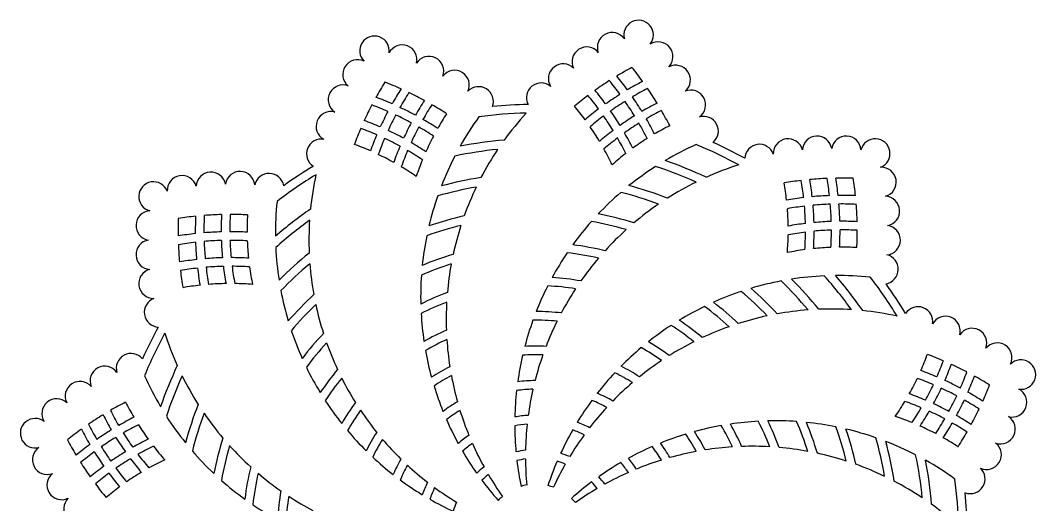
# Model space of a CAD drawing. Extents: x -754 to 284, y -481 to -239.
# Drawn here: x -754 to -518.6, y -354.3 to -242.1 of the extents above; entities that cross this region are included whole.
import ezdxf

# ---------------------------------------------------------------- set-up
doc = ezdxf.new("R2010")
doc.units = 0
doc.layers.get('0').update_dxf_attribs({"linetype": 'CONTINUOUS'})

msp = doc.modelspace()

# ---------------------------------------------------------------- linework, layer by layer
for centre, radius, start, end in [((-610.67, -245.49), 3.42, 321.4897, 195.3163), ((-671.89, -249.13), 3.42, 351.4897, 225.3163), ((-616.81, -248.3), 3.42, 33.7502, 200.7708), ((-606.12, -250.49), 3.42, 316.0352, 123.0557), ((-665.46, -251.19), 3.42, 346.0352, 153.0557), ((-622.66, -251.67), 3.42, 39.2048, 206.2254), ((-675.81, -254.63), 3.42, 63.7502, 230.7708), ((-659.25, -253.85), 3.42, 340.5806, 147.6012), ((-653.32, -257.08), 3.42, 335.1261, 142.1467), ((-628.16, -255.59), 3.42, 44.6593, 211.6799), ((-575.11, -322.7), 78.96, 118.0234, 120.9668), ((-673.76, -302.45), 78.96, 35.8391, 38.7826), ((-602.08, -255.9), 3.42, 310.5806, 117.6012), ((-602.49, -298.21), 78.96, 148.0234, 150.9668), ((-698.05, -330.01), 78.96, 65.8391, 68.7826), ((-575.11, -322.7), 78.96, 122.4313, 125.3488), ((-673.76, -302.45), 72.96, 36.3353, 39.4921), ((-673.76, -302.45), 74.96, 36.2026, 39.283), ((-575.11, -322.7), 74.96, 117.523, 120.6034), ((-679.18, -260.48), 3.42, 69.2048, 236.2254), ((-602.49, -298.21), 74.96, 147.523, 150.6034), ((-602.49, -298.21), 72.96, 147.3139, 150.4706), ((-698.05, -330.01), 78.96, 61.4572, 64.3747), ((-647.73, -260.87), 3.42, 339.6589, 136.6921), ((-633.26, -260.01), 3.42, 50.1139, 207.147), ((-673.76, -302.45), 68.96, 36.4901, 39.8182), ((-575.11, -322.7), 72.96, 117.3139, 120.4706), ((-673.76, -302.45), 78.96, 31.4572, 34.3747), ((-598.56, -261.66), 3.42, 305.1261, 112.1467), ((-698.05, -330.01), 74.96, 66.2026, 69.283), ((-602.49, -298.21), 68.96, 146.9878, 150.3158), ((-575.11, -322.7), 78.96, 126.8033, 129.7074), ((-673.76, -302.45), 66.96, 36.5059, 39.9301), ((-575.11, -322.7), 74.96, 122.1378, 125.199), ((-575.11, -322.7), 72.96, 122.0442, 125.1864), ((-673.76, -302.45), 72.96, 31.6196, 34.7618), ((-673.76, -302.45), 74.96, 31.607, 34.6682), ((-681.99, -266.62), 3.42, 74.6593, 241.6799), ((-602.49, -298.21), 78.96, 152.4313, 155.3488), ((-698.05, -330.01), 72.96, 66.3353, 69.4921), ((-602.49, -298.21), 74.96, 152.1378, 155.199), ((-698.05, -330.01), 74.96, 61.607, 64.6682), ((-602.49, -298.21), 66.96, 146.8758, 150.3001), ((-698.05, -330.01), 78.96, 57.0986, 60.0027), ((-634.48, -361.55), 100, 91.0455, 95.7605), ((-673.76, -302.45), 62.96, 36.3946, 40.0366), ((-575.11, -322.7), 74.96, 126.7278, 129.7871), ((-673.76, -302.45), 68.96, 31.5023, 34.8283), ((-575.11, -322.7), 68.96, 116.9878, 120.3158), ((-575.11, -322.7), 66.96, 116.8758, 120.3001), ((-673.76, -302.45), 78.96, 27.0986, 30.0027), ((-698.05, -330.01), 68.96, 66.4901, 69.8182), ((-602.49, -298.21), 72.96, 152.0442, 155.1864), ((-698.05, -330.01), 72.96, 61.6196, 64.7618), ((-602.49, -298.21), 68.96, 151.9776, 155.3037), ((-698.05, -330.01), 74.96, 57.0189, 60.0782), ((-602.49, -298.21), 62.96, 146.7694, 150.4114), ((-590.22, -306.09), 70.96, 144.0599, 150.5839), ((-634.48, -361.55), 98, 91.3286, 97.7313), ((-584.31, -311.38), 70.96, 137.6572, 144.1812), ((-575.11, -322.7), 72.96, 126.7574, 129.9053), ((-673.76, -302.45), 66.96, 31.3636, 34.7942), ((-575.11, -322.7), 68.96, 121.9776, 125.3037), ((-673.76, -302.45), 74.96, 27.0189, 30.0782), ((-595.61, -267.74), 3.42, 309.6589, 106.6921), ((-602.49, -298.21), 78.96, 156.8033, 159.7074), ((-698.05, -330.01), 66.96, 66.5059, 69.9301), ((-698.05, -330.01), 68.96, 61.5023, 64.8283), ((-602.49, -298.21), 66.96, 152.0118, 155.4424), ((-698.05, -330.01), 72.96, 56.9007, 60.0486), ((-673.76, -302.45), 62.96, 30.898, 34.5692), ((-575.11, -322.7), 68.96, 126.971, 130.3237), ((-575.11, -322.7), 66.96, 122.0118, 125.4424), ((-673.76, -302.45), 68.96, 26.4823, 29.8349), ((-673.76, -302.45), 72.96, 26.9007, 30.0486), ((-575.11, -322.7), 62.96, 116.7694, 120.4114), ((-684.2, -273), 3.42, 80.1139, 237.147), ((-602.49, -298.21), 74.96, 156.7278, 159.7871), ((-602.49, -298.21), 72.96, 156.7574, 159.9053), ((-698.05, -330.01), 66.96, 61.3636, 64.7942), ((-698.05, -330.01), 68.96, 56.4823, 59.8349), ((-602.49, -298.21), 62.96, 152.2368, 155.9079), ((-634.48, -361.55), 92, 94.5906, 100.9933), ((-575.11, -322.7), 66.96, 127.1651, 130.6364), ((-673.76, -302.45), 66.96, 26.1696, 29.6409), ((-575.11, -322.7), 62.96, 122.2368, 125.9079), ((-634.48, -361.55), 100, 61.0455, 65.7605), ((-576.03, -272.95), 3.42, 14.6593, 181.6799), ((-569.3, -272.31), 3.42, 9.2048, 176.2254), ((-562.55, -272.31), 3.42, 3.7502, 170.7708), ((-555.83, -272.95), 3.42, 291.4897, 165.3163), ((-698.05, -330.01), 62.96, 66.3946, 70.0366), ((-602.49, -298.21), 68.96, 156.971, 160.3237), ((-602.49, -298.21), 66.96, 157.1651, 160.6364), ((-698.05, -330.01), 66.96, 56.1696, 59.6409), ((-634.48, -361.55), 90, 95.6428, 102.0456), ((-584.31, -311.38), 70.96, 146.2857, 152.4195), ((-673.76, -302.45), 62.96, 25.2964, 29.0469), ((-575.11, -322.7), 62.96, 127.7591, 131.5096), ((-568.42, -335.66), 70.96, 114.0599, 120.5839), ((-634.48, -361.55), 98, 61.3286, 67.7313), ((-582.66, -274.22), 3.42, 20.1139, 177.147), ((-698.05, -330.01), 62.96, 60.898, 64.5692), ((-602.49, -298.21), 62.96, 157.7591, 161.5096), ((-590.22, -306.09), 70.96, 152.6884, 158.8223), ((-634.48, -361.55), 92, 64.5906, 70.9933), ((-709.78, -280.66), 3.42, 10.5806, 177.6012), ((-703.03, -280.5), 3.42, 5.1261, 172.1467), ((-696.3, -280.98), 3.42, 9.6589, 166.6921), ((-634.48, -361.55), 100, 121.0455, 125.7605), ((-698.05, -330.01), 62.96, 55.2964, 59.0469), ((-568.42, -335.66), 70.96, 122.6884, 128.8223), ((-634.48, -361.55), 90, 65.6428, 72.0456), ((-565.94, -343.19), 70.96, 107.6572, 114.1812), ((-554.39, -279.55), 3.42, 286.0352, 93.0557), ((-723.09, -282.9), 3.42, 21.4897, 255.3163), ((-716.49, -281.46), 3.42, 16.0352, 183.0557), ((-634.48, -361.55), 98, 121.3286, 127.7313), ((-616.12, -293.01), 70.96, 167.6572, 174.1812), ((-634.48, -361.55), 84, 98.7098, 105.1125), ((-565.94, -343.19), 70.96, 116.2857, 122.4195), ((-563.63, -357.59), 78.96, 96.8033, 99.7074), ((-638.95, -290.73), 62.96, 6.3946, 10.0366), ((-638.95, -290.73), 66.96, 6.5059, 9.9301), ((-563.63, -357.59), 78.96, 92.4313, 95.3488), ((-638.95, -290.73), 68.96, 6.4901, 9.8182), ((-638.95, -290.73), 72.96, 6.3353, 9.4921), ((-563.63, -357.59), 78.96, 88.0234, 90.9668), ((-638.95, -290.73), 74.96, 6.2026, 9.283), ((-638.95, -290.73), 78.96, 5.8391, 8.7826), ((-634.48, -361.55), 82, 99.7052, 106.1079), ((-584.31, -311.38), 70.96, 154.4104, 160.2435), ((-568.42, -335.66), 70.96, 130.8131, 136.6462), ((-634.48, -361.55), 82, 69.7052, 76.1079), ((-634.48, -361.55), 84, 68.7098, 75.1125), ((-623.88, -291.39), 70.96, 174.0599, 180.5839), ((-590.22, -306.09), 70.96, 160.8131, 166.6462), ((-565.94, -343.19), 70.96, 124.4104, 130.2435), ((-563.63, -357.59), 74.96, 96.7278, 99.7871), ((-563.63, -357.59), 74.96, 92.1378, 95.199), ((-563.63, -357.59), 72.96, 92.0442, 95.1864), ((-638.95, -290.73), 72.96, 1.6196, 4.7618), ((-563.63, -357.59), 74.96, 87.523, 90.6034), ((-638.95, -290.73), 74.96, 1.607, 4.6682), ((-563.63, -357.59), 72.96, 87.3139, 90.4706), ((-638.95, -290.73), 78.96, 1.4572, 4.3747), ((-553.59, -286.25), 3.42, 280.5806, 87.6012), ((-723.73, -289.62), 3.42, 93.7502, 260.7708), ((-705.3, -366.02), 78.96, 91.4572, 94.3747), ((-638.45, -290.7), 68.96, 176.9878, 180.3158), ((-638.45, -290.7), 66.96, 176.8758, 180.3001), ((-705.3, -366.02), 78.96, 87.0986, 90.0027), ((-634.48, -361.55), 92, 124.5906, 130.9933), ((-634.48, -361.55), 76, 72.6217, 79.0244), ((-563.63, -357.59), 72.96, 96.7574, 99.9053), ((-638.95, -290.73), 62.96, 0.898, 4.5692), ((-638.95, -290.73), 66.96, 1.3636, 4.7942), ((-638.95, -290.73), 68.96, 1.5023, 4.8283), ((-638.45, -290.7), 78.96, 178.0234, 180.9668), ((-705.3, -366.02), 78.96, 95.8391, 98.7826), ((-638.45, -290.7), 74.96, 177.523, 180.6034), ((-638.45, -290.7), 72.96, 177.3139, 180.4706), ((-638.45, -290.7), 62.96, 176.7694, 180.4114), ((-634.48, -361.55), 90, 125.6428, 132.0456), ((-616.12, -293.01), 70.96, 176.2857, 182.4195), ((-634.48, -361.55), 76, 102.6217, 109.0244), ((-568.42, -335.66), 70.96, 138.5484, 144.1445), ((-634.48, -361.55), 74, 73.5728, 79.9755), ((-563.63, -357.59), 68.96, 96.971, 100.3237), ((-563.63, -357.59), 68.96, 91.9776, 95.3037), ((-563.63, -357.59), 68.96, 86.9878, 90.3158), ((-705.3, -366.02), 74.96, 96.2026, 99.283), ((-705.3, -366.02), 74.96, 91.607, 94.6682), ((-705.3, -366.02), 74.96, 87.0189, 90.0782), ((-634.48, -361.55), 74, 103.5728, 109.9755), ((-584.31, -311.38), 70.96, 162.1457, 167.7418), ((-565.94, -343.19), 70.96, 132.1457, 137.7418), ((-638.95, -290.73), 62.96, 355.2964, 359.0469), ((-563.63, -357.59), 66.96, 97.1651, 100.6364), ((-638.95, -290.73), 66.96, 356.1696, 359.6409), ((-638.95, -290.73), 68.96, 356.4823, 359.8349), ((-563.63, -357.59), 66.96, 92.0118, 95.4424), ((-638.95, -290.73), 72.96, 356.9007, 0.0486), ((-638.95, -290.73), 74.96, 357.0189, 0.0782), ((-563.63, -357.59), 66.96, 86.8758, 90.3001), ((-638.95, -290.73), 78.96, 357.0986, 0.0027), ((-553.43, -293.01), 3.42, 275.1261, 82.1467), ((-723.73, -296.37), 3.42, 99.2048, 266.2254), ((-705.3, -366.02), 72.96, 96.3353, 99.4921), ((-638.45, -290.7), 78.96, 182.4313, 185.3488), ((-638.45, -290.7), 74.96, 182.1378, 185.199), ((-705.3, -366.02), 72.96, 91.6196, 94.7618), ((-638.45, -290.7), 72.96, 182.0442, 185.1864), ((-638.45, -290.7), 68.96, 181.9776, 185.3037), ((-638.45, -290.7), 66.96, 182.0118, 185.4424), ((-705.3, -366.02), 72.96, 86.9007, 90.0486), ((-638.45, -290.7), 62.96, 182.2368, 185.9079), ((-590.22, -306.09), 70.96, 168.5484, 174.1445), ((-634.48, -361.55), 68, 76.3709, 82.7736), ((-623.88, -291.39), 70.96, 182.6884, 188.8223), ((-634.48, -361.55), 84, 128.7098, 135.1125), ((-634.48, -361.55), 68, 106.3709, 112.7736), ((-568.42, -335.66), 70.96, 145.9764, 151.3837), ((-634.48, -361.55), 66, 77.2869, 83.6896), ((-563.63, -357.59), 62.96, 97.7591, 101.5096), ((-563.63, -357.59), 62.96, 92.2368, 95.9079), ((-563.63, -357.59), 62.96, 86.7694, 90.4114), ((-553.91, -299.74), 3.42, 279.6589, 76.6921), ((-705.3, -366.02), 68.96, 96.4901, 99.8182), ((-705.3, -366.02), 68.96, 91.5023, 94.8283), ((-705.3, -366.02), 68.96, 86.4823, 89.8349), ((-634.48, -361.55), 82, 129.7052, 136.1079), ((-616.12, -293.01), 70.96, 184.4104, 190.2435), ((-634.48, -361.55), 66, 107.2869, 113.6896), ((-584.31, -311.38), 70.96, 169.5737, 174.981), ((-565.94, -343.19), 70.96, 139.5737, 144.981), ((-723.09, -303.09), 3.42, 104.6593, 271.6799), ((-705.3, -366.02), 66.96, 96.5059, 99.9301), ((-638.45, -290.7), 78.96, 186.8033, 189.7074), ((-638.45, -290.7), 74.96, 186.7278, 189.7871), ((-705.3, -366.02), 66.96, 91.3636, 94.7942), ((-638.45, -290.7), 72.96, 186.7574, 189.9053), ((-638.45, -290.7), 68.96, 186.971, 190.3237), ((-638.45, -290.7), 66.96, 187.1651, 190.6364), ((-705.3, -366.02), 66.96, 86.1696, 89.6409), ((-638.45, -290.7), 62.96, 187.7591, 191.5096), ((-590.22, -306.09), 70.96, 175.9764, 181.3837), ((-634.48, -361.55), 92, 34.5906, 40.9933), ((-564.32, -372.16), 70.96, 84.0599, 90.5839), ((-705.3, -366.02), 62.96, 96.3946, 100.0366), ((-705.3, -366.02), 62.96, 90.898, 94.5692), ((-705.3, -366.02), 62.96, 85.2964, 89.0469), ((-634.48, -361.55), 60, 79.9905, 86.3932), ((-564.32, -372.16), 70.96, 100.8131, 106.6462), ((-634.48, -361.55), 82, 39.7052, 46.1079), ((-564.32, -372.16), 70.96, 92.6884, 98.8223), ((-634.48, -361.55), 84, 38.7098, 45.1125), ((-634.48, -361.55), 90, 35.6428, 42.0456), ((-634.48, -361.55), 98, 31.3286, 37.7313), ((-634.48, -361.55), 100, 31.0455, 35.7605), ((-623.88, -291.39), 70.96, 190.8131, 196.6462), ((-634.48, -361.55), 76, 132.6217, 139.0244), ((-634.48, -361.55), 60, 109.9905, 116.3932), ((-568.42, -335.66), 70.96, 153.1593, 158.4153), ((-634.48, -361.55), 58, 80.8783, 87.281), ((-565.94, -343.19), 70.96, 146.7566, 152.0126), ((-564.32, -372.16), 70.96, 108.5484, 114.1445), ((-634.48, -361.55), 74, 43.5728, 49.9755), ((-634.48, -361.55), 76, 42.6217, 49.0244), ((-721.81, -309.73), 3.42, 110.1139, 267.147), ((-634.48, -361.55), 74, 133.5728, 139.9755), ((-616.12, -293.01), 70.96, 192.1457, 197.7418), ((-634.48, -361.55), 58, 110.8783, 117.281), ((-584.31, -311.38), 70.96, 176.7566, 182.0126), ((-634.48, -361.55), 68, 46.3709, 52.7736), ((-590.22, -306.09), 70.96, 183.1593, 188.4153), ((-634.48, -361.55), 52, 83.5063, 89.909), ((-564.32, -372.16), 70.96, 115.9764, 121.3837), ((-634.48, -361.55), 66, 47.2869, 53.6896), ((-565.94, -379.92), 70.96, 102.1457, 107.7418), ((-565.94, -379.92), 70.96, 94.4104, 100.2435), ((-565.94, -379.92), 70.96, 86.2857, 92.4195), ((-565.94, -379.92), 70.96, 77.6572, 84.1812), ((-545.93, -311.84), 3.42, 350.1139, 147.147), ((-568.42, -335.66), 70.96, 160.1457, 165.2806), ((-634.48, -361.55), 50, 84.3715, 90.7742), ((-565.94, -343.19), 70.96, 153.743, 158.8779), ((-564.32, -372.16), 70.96, 123.1593, 128.4153), ((-634.48, -361.55), 58, 50.8783, 57.281), ((-634.48, -361.55), 60, 49.9905, 56.3932), ((-539.55, -314.05), 3.42, 344.6593, 151.6799), ((-634.48, -361.55), 100, 151.0455, 155.7605), ((-634.48, -361.55), 98, 151.3286, 157.7313), ((-652.85, -293.01), 70.96, 197.6572, 204.1812), ((-623.88, -291.39), 70.96, 198.5484, 204.1445), ((-634.48, -361.55), 68, 136.3709, 142.7736), ((-634.48, -361.55), 52, 113.5063, 119.909), ((-565.94, -379.92), 70.96, 109.5737, 114.981), ((-533.41, -316.85), 3.42, 339.2048, 146.2254), ((-634.48, -361.55), 66, 137.2869, 143.6896), ((-616.12, -293.01), 70.96, 199.5737, 204.981), ((-634.48, -361.55), 50, 114.3715, 120.7742), ((-584.31, -311.38), 70.96, 183.743, 188.8779), ((-634.48, -361.55), 44, 86.939, 93.3417), ((-634.48, -361.55), 52, 53.5063, 59.909), ((-565.94, -379.92), 70.96, 116.7566, 122.0126), ((-527.56, -320.23), 3.42, 333.7502, 140.7708), ((-728.3, -322.68), 3.42, 39.6589, 196.6921), ((-590.22, -306.09), 70.96, 190.1457, 195.2806), ((-568.42, -335.66), 70.96, 166.9751, 172.0142), ((-634.48, -361.55), 42, 87.7862, 94.1889), ((-565.94, -343.19), 70.96, 160.5724, 165.6115), ((-564.32, -372.16), 70.96, 130.1457, 135.2806), ((-634.48, -361.55), 50, 54.3715, 60.7742), ((-602.94, -297.99), 62.96, 336.3946, 340.0366), ((-571.14, -393.55), 78.96, 66.8033, 69.7074), ((-734.38, -325.63), 3.42, 35.1261, 202.1467), ((-634.48, -361.55), 92, 154.5906, 160.9933), ((-634.48, -361.55), 44, 116.939, 123.3417), ((-634.48, -361.55), 44, 56.939, 63.3417), ((-565.94, -379.92), 70.96, 123.743, 128.8779), ((-602.94, -297.99), 66.96, 336.5059, 339.9301), ((-602.94, -297.99), 68.96, 336.4901, 339.8182), ((-571.14, -393.55), 78.96, 62.4313, 65.3488), ((-522.06, -324.15), 3.42, 261.4897, 135.3163), ((-660.38, -295.49), 70.96, 204.0599, 210.5839), ((-634.48, -361.55), 90, 155.6428, 162.0456), ((-652.85, -293.01), 70.96, 206.2857, 212.4195), ((-623.88, -291.39), 70.96, 205.9764, 211.3837), ((-634.48, -361.55), 60, 139.9905, 146.3932), ((-634.48, -361.55), 42, 117.7862, 124.1889), ((-584.31, -311.38), 70.96, 190.5724, 195.6115), ((-564.32, -372.16), 70.96, 136.9751, 142.0142), ((-634.48, -361.55), 42, 57.7862, 64.1889), ((-571.14, -393.55), 74.96, 66.7278, 69.7871), ((-602.94, -297.99), 72.96, 336.3353, 339.4921), ((-602.94, -297.99), 74.96, 336.2026, 339.283), ((-571.14, -393.55), 78.96, 58.0234, 60.9668), ((-740.14, -329.15), 3.42, 40.5806, 207.6012), ((-634.48, -361.55), 58, 140.8783, 147.281), ((-616.12, -293.01), 70.96, 206.7566, 212.0126), ((-590.22, -306.09), 70.96, 196.9751, 202.0142), ((-634.48, -361.55), 36, 90.3057, 96.7084), ((-565.94, -379.92), 70.96, 130.5724, 135.6115), ((-602.94, -297.99), 62.96, 330.898, 334.5692), ((-571.14, -393.55), 72.96, 66.7574, 69.9053), ((-602.94, -297.99), 66.96, 331.3636, 334.7942), ((-571.14, -393.55), 74.96, 62.1378, 65.199), ((-602.94, -297.99), 78.96, 335.8391, 338.7826), ((-568.42, -335.66), 70.96, 173.6805, 178.6454), ((-634.48, -361.55), 34, 91.1389, 97.5416), ((-565.94, -343.19), 70.96, 167.2778, 172.2427), ((-634.48, -361.55), 36, 60.3057, 66.7084), ((-571.14, -393.55), 68.96, 66.971, 70.3237), ((-602.94, -297.99), 68.96, 331.5023, 334.8283), ((-571.14, -393.55), 72.96, 62.0442, 65.1864), ((-602.94, -297.99), 72.96, 331.6196, 334.7618), ((-571.14, -393.55), 74.96, 57.523, 60.6034), ((-524.12, -330.58), 3.42, 256.0352, 63.0557), ((-745.55, -333.19), 3.42, 46.0352, 213.0557), ((-693.59, -400.83), 78.96, 117.0986, 120.0027), ((-673.34, -302.18), 62.96, 206.7694, 210.4114), ((-634.48, -361.55), 84, 158.7098, 165.1125), ((-623.88, -291.39), 70.96, 213.1593, 218.4153), ((-634.48, -361.55), 52, 143.5063, 149.909), ((-634.48, -361.55), 36, 120.3057, 126.7084), ((-564.32, -372.16), 70.96, 143.6805, 148.6454), ((-565.94, -379.92), 70.96, 137.2778, 142.2427), ((-634.48, -361.55), 34, 61.1389, 67.5416), ((-602.94, -297.99), 62.96, 325.2964, 329.0469), ((-571.14, -393.55), 66.96, 67.1651, 70.6364), ((-571.14, -393.55), 68.96, 61.9776, 65.3037), ((-602.94, -297.99), 74.96, 331.607, 334.6682), ((-571.14, -393.55), 72.96, 57.3139, 60.4706), ((-693.59, -400.83), 78.96, 121.4572, 124.3747), ((-673.34, -302.18), 68.96, 206.9878, 210.3158), ((-673.34, -302.18), 66.96, 206.8758, 210.3001), ((-693.59, -400.83), 74.96, 117.0189, 120.0782), ((-660.38, -295.49), 70.96, 212.6884, 218.8223), ((-634.48, -361.55), 82, 159.7052, 166.1079), ((-652.85, -293.01), 70.96, 214.4104, 220.2435), ((-634.48, -361.55), 50, 144.3715, 150.7742), ((-616.12, -293.01), 70.96, 213.743, 218.8779), ((-634.48, -361.55), 34, 121.1389, 127.5416), ((-584.31, -311.38), 70.96, 197.2778, 202.2427), ((-634.48, -361.55), 28, 93.6214, 100.0241), ((-571.14, -393.55), 62.96, 67.7591, 71.5096), ((-602.94, -297.99), 66.96, 326.1696, 329.6409), ((-602.94, -297.99), 68.96, 326.4823, 329.8349), ((-571.14, -393.55), 66.96, 62.0118, 65.4424), ((-571.14, -393.55), 68.96, 56.9878, 60.3158), ((-602.94, -297.99), 78.96, 331.4572, 334.3747), ((-526.78, -336.79), 3.42, 250.5806, 57.6012), ((-750.54, -337.74), 3.42, 51.4897, 285.3163), ((-673.34, -302.18), 72.96, 207.3139, 210.4706), ((-693.59, -400.83), 72.96, 116.9007, 120.0486), ((-673.34, -302.18), 62.96, 212.2368, 215.9079), ((-590.22, -306.09), 70.96, 203.6805, 208.6454), ((-634.48, -361.55), 26, 94.4438, 100.8465), ((-568.42, -335.66), 70.96, 180.2903, 185.2002), ((-565.94, -343.19), 70.96, 173.8876, 178.7975), ((-634.48, -361.55), 28, 63.6214, 70.0241), ((-579.02, -405.82), 70.96, 100.1457, 105.2806), ((-634.48, -361.55), 50, 24.3715, 30.7742), ((-579.02, -405.82), 70.96, 93.1593, 98.4153), ((-634.48, -361.55), 52, 23.5063, 29.909), ((-634.48, -361.55), 58, 20.8783, 27.281), ((-579.02, -405.82), 70.96, 85.9764, 91.3837), ((-634.48, -361.55), 60, 19.9905, 26.3932), ((-634.48, -361.55), 66, 17.2869, 23.6896), ((-579.02, -405.82), 70.96, 78.5484, 84.1445), ((-634.48, -361.55), 68, 16.3709, 22.7736), ((-634.48, -361.55), 74, 13.5728, 19.9755), ((-571.14, -393.55), 62.96, 62.2368, 65.9079), ((-602.94, -297.99), 72.96, 326.9007, 330.0486), ((-602.94, -297.99), 74.96, 327.0189, 330.0782), ((-571.14, -393.55), 66.96, 56.8758, 60.3001), ((-693.59, -400.83), 78.96, 125.8391, 128.7826), ((-673.34, -302.18), 74.96, 207.523, 210.6034), ((-693.59, -400.83), 74.96, 121.607, 124.6682), ((-693.59, -400.83), 72.96, 121.6196, 124.7618), ((-673.34, -302.18), 68.96, 211.9776, 215.3037), ((-673.34, -302.18), 66.96, 212.0118, 215.4424), ((-634.48, -361.55), 76, 162.6217, 169.0244), ((-623.88, -291.39), 70.96, 220.1457, 225.2806), ((-634.48, -361.55), 44, 146.939, 153.3417), ((-634.48, -361.55), 28, 123.6214, 130.0241), ((-564.32, -372.16), 70.96, 150.2903, 155.2002), ((-565.94, -379.92), 70.96, 143.8876, 148.7975), ((-634.48, -361.55), 26, 64.4438, 70.8465), ((-579.02, -405.82), 70.96, 106.9751, 112.0142), ((-634.48, -361.55), 42, 27.7862, 34.1889), ((-634.48, -361.55), 44, 26.939, 33.3417), ((-634.48, -361.55), 76, 12.6217, 19.0244), ((-579.02, -405.82), 70.96, 70.8131, 76.6462), ((-634.48, -361.55), 82, 9.7052, 16.1079), ((-571.14, -393.55), 62.96, 56.7694, 60.4114), ((-602.94, -297.99), 78.96, 327.0986, 330.0027), ((-747.74, -343.88), 3.42, 123.7502, 290.7708), ((-673.34, -302.18), 78.96, 208.0234, 210.9668), ((-693.59, -400.83), 74.96, 126.2026, 129.283), ((-673.34, -302.18), 72.96, 212.0442, 215.1864), ((-693.59, -400.83), 68.96, 116.4823, 119.8349), ((-693.59, -400.83), 66.96, 116.1696, 119.6409), ((-673.34, -302.18), 62.96, 217.7591, 221.5096), ((-634.48, -361.55), 74, 163.5728, 169.9755), ((-652.85, -293.01), 70.96, 222.1457, 227.7418), ((-634.48, -361.55), 42, 147.7862, 154.1889), ((-616.12, -293.01), 70.96, 220.5724, 225.6115), ((-634.48, -361.55), 26, 124.4438, 130.8465), ((-584.31, -311.38), 70.96, 203.8876, 208.7975), ((-579.02, -405.82), 70.96, 113.6805, 118.6454), ((-634.48, -361.55), 34, 31.1389, 37.5416), ((-634.48, -361.55), 36, 30.3057, 36.7084), ((-584.31, -411.73), 70.96, 93.743, 98.8779), ((-584.31, -411.73), 70.96, 86.7566, 92.0126), ((-584.31, -411.73), 70.96, 79.5737, 84.981), ((-634.48, -361.55), 84, 8.7098, 15.1125), ((-579.02, -405.82), 70.96, 62.6884, 68.8223), ((-530.02, -342.72), 3.42, 245.1261, 52.1467), ((-693.59, -400.83), 72.96, 126.3353, 129.4921), ((-673.34, -302.18), 74.96, 212.1378, 215.199), ((-693.59, -400.83), 68.96, 121.5023, 124.8283), ((-673.34, -302.18), 66.96, 217.1651, 220.6364), ((-660.38, -295.49), 70.96, 220.8131, 226.6462), ((-623.88, -291.39), 70.96, 226.9751, 232.0142), ((-590.22, -306.09), 70.96, 210.2903, 215.2002), ((-634.48, -361.55), 20, 96.8988, 103.3015), ((-634.48, -361.55), 20, 66.8988, 73.3015), ((-634.48, -361.55), 28, 33.6214, 40.0241), ((-584.31, -411.73), 70.96, 100.5724, 105.6115), ((-584.31, -411.73), 70.96, 72.1457, 77.7418), ((-634.48, -361.55), 90, 5.6428, 12.0456), ((-673.34, -302.18), 78.96, 212.4313, 215.3488), ((-693.59, -400.83), 68.96, 126.4901, 129.8182), ((-693.59, -400.83), 66.96, 121.3636, 124.7942), ((-673.34, -302.18), 72.96, 216.7574, 219.9053), ((-673.34, -302.18), 68.96, 216.971, 220.3237), ((-693.59, -400.83), 62.96, 115.2964, 119.0469), ((-634.48, -361.55), 68, 166.3709, 172.7736), ((-634.48, -361.55), 36, 150.3057, 156.7084), ((-634.48, -361.55), 34, 151.1389, 157.5416), ((-616.12, -293.01), 70.96, 227.2778, 232.2427), ((-634.48, -361.55), 20, 126.8988, 133.3015), ((-634.48, -361.55), 18, 97.7135, 104.1162), ((-568.42, -335.66), 70.96, 186.8298, 191.702), ((-565.94, -343.19), 70.96, 180.427, 185.2993), ((-564.32, -372.16), 70.96, 156.8298, 161.702), ((-565.94, -379.92), 70.96, 150.427, 155.2993), ((-634.48, -361.55), 18, 67.7135, 74.1162), ((-579.02, -405.82), 70.96, 120.2903, 125.2002), ((-634.48, -361.55), 26, 34.4438, 40.8465), ((-584.31, -411.73), 70.96, 107.2778, 112.2427), ((-584.31, -411.73), 70.96, 64.4104, 70.2435), ((-634.48, -361.55), 92, 4.5906, 10.9933), ((-579.02, -405.82), 70.96, 54.0599, 60.5839), ((-533.8, -348.31), 3.42, 249.6589, 46.6921), ((-744.37, -349.73), 3.42, 129.2048, 296.2254), ((-693.59, -400.83), 66.96, 126.5059, 129.9301), ((-673.34, -302.18), 74.96, 216.7278, 219.7871), ((-693.59, -400.83), 62.96, 120.898, 124.5692), ((-634.48, -361.55), 66, 167.2869, 173.6896), ((-652.85, -293.01), 70.96, 229.5737, 234.981), ((-634.48, -361.55), 18, 127.7135, 134.1162), ((-584.31, -311.38), 70.96, 210.427, 215.2993), ((-634.48, -361.55), 20, 36.8988, 43.3015), ((-584.31, -411.73), 70.96, 113.8876, 118.7975), ((-673.34, -302.18), 78.96, 216.8033, 219.7074), ((-693.59, -400.83), 62.96, 126.3946, 130.0366), ((-660.38, -295.49), 70.96, 228.5484, 234.1445), ((-623.88, -291.39), 70.96, 233.6805, 238.6454), ((-634.48, -361.55), 28, 153.6214, 160.0241), ((-634.48, -361.55), 26, 154.4438, 160.8465), ((-616.12, -293.01), 70.96, 233.8876, 238.7975), ((-590.22, -306.09), 70.96, 216.8298, 221.702), ((-634.48, -361.55), 12, 100.1496, 106.5523), ((-634.48, -361.55), 12, 70.1496, 76.5523), ((-579.02, -405.82), 70.96, 126.8298, 131.702), ((-584.31, -411.73), 70.96, 120.427, 125.2993), ((-634.48, -361.55), 18, 37.7135, 44.1162), ((-584.31, -411.73), 70.96, 56.2857, 62.4195), ((-634.48, -361.55), 98, 1.3286, 7.7313), ((-740.45, -355.23), 3.42, 134.6593, 301.6799), ((-634.48, -361.55), 60, 169.9905, 176.3932), ((-634.48, -361.55), 58, 170.8783, 177.281), ((-652.85, -293.01), 70.96, 236.7566, 242.0126), ((-634.48, -361.55), 12, 130.1496, 136.5523), ((-634.48, -361.55), 12, 40.1496, 46.5523), ((-634.48, -361.55), 100, 1.0455, 5.7605), ((-660.38, -295.49), 70.96, 235.9764, 241.3837), ((-623.88, -291.39), 70.96, 240.2903, 245.2002), ((-634.48, -361.55), 20, 156.8988, 163.3015), ((-584.31, -411.73), 70.96, 47.6572, 54.1812)]:
    msp.add_arc(centre, radius, start, end)

doc.saveas('drawing.dxf')
